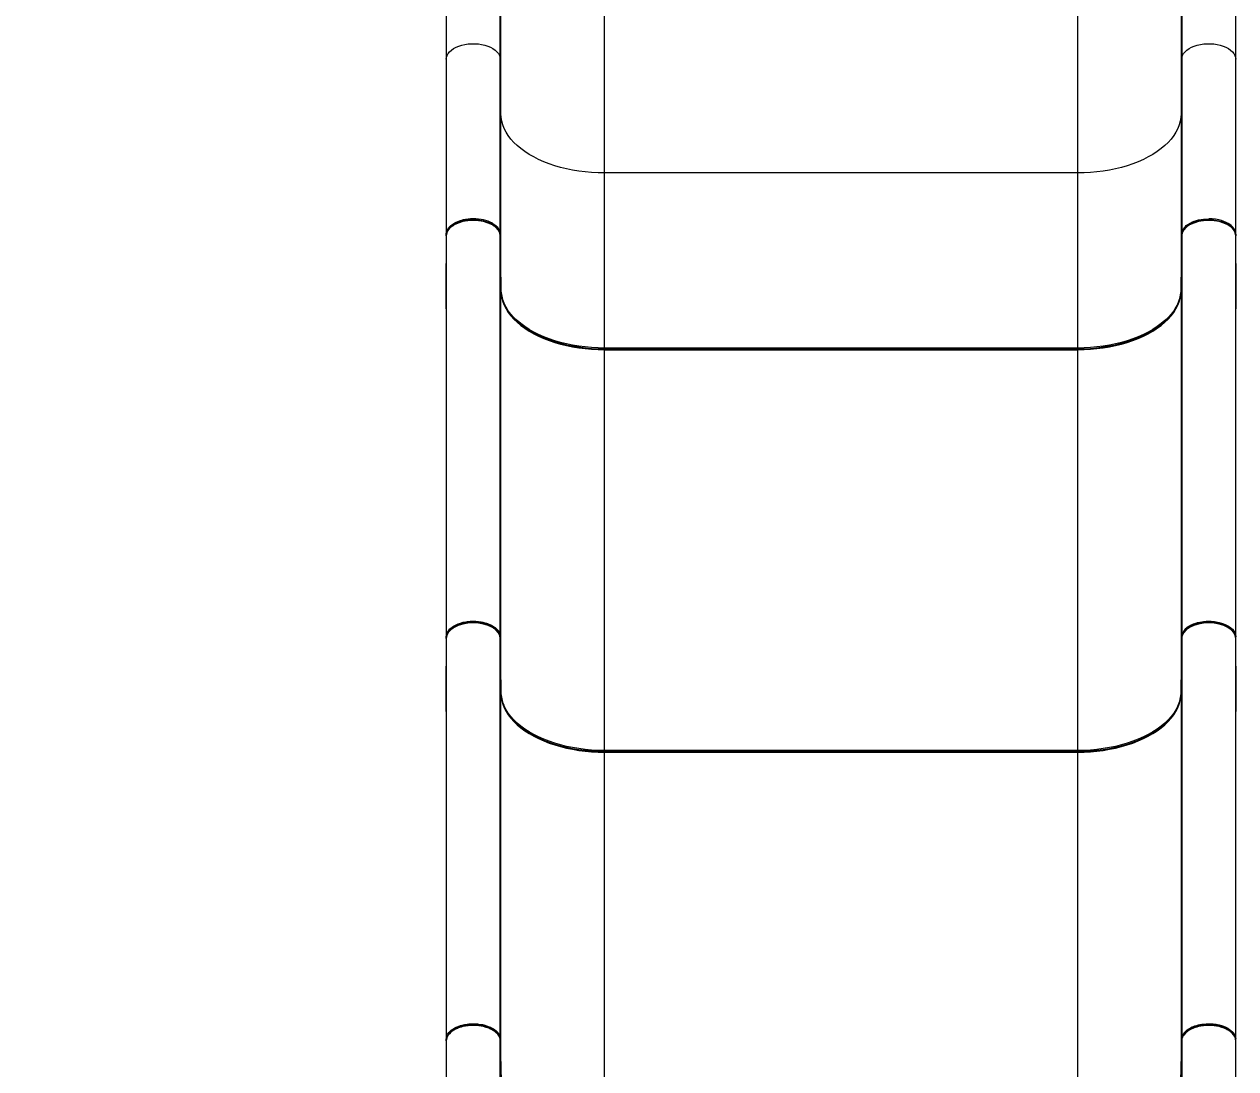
# Model space of a CAD drawing. Header units: millimetres. Extents: x -4225 to 3386, y -4404 to 4471.
# Drawn here: x 712 to 1788, y 1013 to 1940 of the extents above; entities that cross this region are included whole.
import ezdxf

# ---------------------------------------------------------------- set-up
doc = ezdxf.new("R2010")
doc.units = ezdxf.units.MM
for name, color, linetype in [('DIKOM_ОБЪЕКТ', 7, 'Continuous'), ('DIKOM_РАЗМЕР_ЗОНА', 7, 'Continuous'), ('DIKOM_РАЗМЕР_ОБЪЕКТА', 7, 'Continuous')]:
    doc.layers.add(name, color=color, linetype=linetype)
doc.styles.add('style1', font='arial.ttf', dxfattribs={"width": 0.8})
doc.dimstyles.new('1-50', dxfattribs={"dimtxt": 300, "dimasz": 200, "dimexe": 100, "dimexo": 0, "dimgap": 100, "dimtad": 1, "dimtxsty": 'style1', "dimcen": 200, "dimclrd": 7, "dimclre": 7, "dimclrt": 7, "dimadec": 1, "dimazin": 2, "dimtfac": 1, "dimtmove": 0, "dimatfit": 2, "dimfxl": 0, "dimlwd": 25, "dimlwe": 18, "dimarcsym": 0})

# ---------------------------------------------------------------- blocks, each defined once
blk = doc.blocks.new('*D2')
at = {"layer": 'Defpoints', "color": 0, "transparency": 16777216}
for p in [(-3774.9, 4471), (1696.9, 4471), (-963.8, -3629)]:
    blk.add_point(p, dxfattribs=at)
at = {"layer": 'DIKOM_РАЗМЕР_ЗОНА', "color": 7, "lineweight": 18, "transparency": 16777216}
for p, q in [((1696.9, 4471), (-3874.9, 4471)), ((-963.8, -3629), (-3874.9, -3629))]:
    blk.add_line(p, q, dxfattribs=at)
at = {"layer": 'DIKOM_РАЗМЕР_ЗОНА', "color": 7, "lineweight": 25, "transparency": 16777216}
blk.add_line((-3774.9, -3429), (-3774.9, 4271), dxfattribs=at)
at = {"layer": 'DIKOM_РАЗМЕР_ЗОНА', "color": 7, "transparency": 16777216}
for points in [[(-3808.2, 4271), (-3741.5, 4271), (-3774.9, 4471)], [(-3808.2, -3429), (-3741.5, -3429), (-3774.9, -3629)]]:
    blk.add_solid(points, dxfattribs=at)
at = {"layer": 'DIKOM_РАЗМЕР_ЗОНА', "color": 7, "transparency": 16777216, "insert": (-4028, 317.4), "char_height": 300, "attachment_point": 5, "rotation": 90, "style": 'style1'}
blk.add_mtext('8100', dxfattribs=at)
blk = doc.blocks.new('*D0')
at = {"layer": 'Defpoints', "color": 0, "transparency": 16777216}
for p in [(1412.8, 2471), (-2600.7, -1629), (-568.6, -1629)]:
    blk.add_point(p, dxfattribs=at)
at = {"layer": 'DIKOM_РАЗМЕР_ОБЪЕКТА', "color": 7, "lineweight": 18, "transparency": 16777216}
for p, q in [((1412.8, 2471), (-2700.7, 2471)), ((-568.6, -1629), (-2700.7, -1629))]:
    blk.add_line(p, q, dxfattribs=at)
at = {"layer": 'DIKOM_РАЗМЕР_ОБЪЕКТА', "color": 7, "lineweight": 25, "transparency": 16777216}
blk.add_line((-2600.7, 2271), (-2600.7, -1429), dxfattribs=at)
at = {"layer": 'DIKOM_РАЗМЕР_ОБЪЕКТА', "color": 7, "transparency": 16777216}
for points in [[(-2634, 2271), (-2567.4, 2271), (-2600.7, 2471)], [(-2634, -1429), (-2567.4, -1429), (-2600.7, -1629)]]:
    blk.add_solid(points, dxfattribs=at)
at = {"layer": 'DIKOM_РАЗМЕР_ОБЪЕКТА', "color": 7, "transparency": 16777216, "insert": (-2853.9, 421), "char_height": 300, "attachment_point": 5, "rotation": 90, "style": 'style1'}
blk.add_mtext('4100', dxfattribs=at)

msp = doc.modelspace()

# ---------------------------------------------------------------- linework, layer by layer
at = {"layer": 'DIKOM_ОБЪЕКТ', "color": 7, "linetype": 'Continuous', "lineweight": 15}
for p, q in [((1086.675, 2081.112), (1086.675, 1909.039)), ((1134.675, 1909.039), (1134.675, 2081.112)), ((1135.178, 1860.544), (1135.178, 2081.112)), ((1227.176, 1808.089), (1227.176, 2081.112)), ((1647.173, 2081.112), (1647.173, 1808.089)), ((1739.171, 2081.112), (1739.171, 1860.544)), ((1739.675, 2081.112), (1739.675, 1909.039)), ((1787.675, 1909.039), (1787.675, 2081.112)), ((1086.675, 1909.039), (1086.675, 1753.739)), ((1134.675, 1753.739), (1134.675, 1909.039)), ((1135.178, 1860.544), (1134.675, 1909.039)), ((1739.675, 1909.039), (1739.171, 1860.544)), ((1739.675, 1909.039), (1739.675, 1753.739)), ((1787.675, 1753.739), (1787.675, 1909.039)), ((1135.178, 1705.245), (1135.178, 1860.544)), ((1739.171, 1860.544), (1739.171, 1705.245)), ((1227.176, 1652.79), (1227.176, 1808.089)), ((1647.173, 1808.089), (1227.176, 1808.089)), ((1647.173, 1808.089), (1647.173, 1652.79)), ((1110.675, 1766.758), (1110.675, 1767.505)), ((1086.675, 1752.233), (1086.675, 1753.739)), ((1135.178, 1705.245), (1134.675, 1753.739)), ((1739.675, 1753.739), (1739.171, 1705.245)), ((1787.675, 1753.739), (1787.558, 1754.758)), ((1787.675, 1753.739), (1787.675, 1753.205)), ((1086.675, 1752.232), (1086.675, 1744.389)), ((1086.675, 1744.389), (1086.675, 1396.589)), ((1134.675, 1752.232), (1134.675, 1752.258)), ((1134.675, 1396.589), (1134.675, 1752.232)), ((1134.675, 1752.232), (1135.178, 1703.738)), ((1739.171, 1703.738), (1739.675, 1752.232)), ((1739.812, 1753.04), (1739.675, 1752.247)), ((1739.675, 1752.247), (1739.675, 1752.232)), ((1739.675, 1752.232), (1739.675, 1396.589)), ((1787.675, 1753.046), (1787.675, 1752.233)), ((1787.675, 1744.389), (1787.675, 1752.232)), ((1787.675, 1396.589), (1787.675, 1744.389)), ((1086.675, 1687.526), (1086.675, 1727.676)), ((1787.675, 1727.676), (1787.675, 1687.526)), ((1135.178, 1348.094), (1135.178, 1703.738)), ((1739.171, 1703.738), (1739.171, 1348.094)), ((1227.176, 1652.79), (1227.176, 1652.042)), ((1647.173, 1652.79), (1227.176, 1652.79)), ((1227.176, 1652.042), (1647.173, 1652.042)), ((1227.176, 1652.042), (1227.176, 1651.496)), ((1647.173, 1651.496), (1227.176, 1651.496)), ((1227.176, 1651.496), (1227.176, 1651.283)), ((1227.176, 1295.639), (1227.176, 1651.283)), ((1227.176, 1651.283), (1647.173, 1651.283)), ((1647.173, 1652.042), (1647.173, 1652.79)), ((1647.173, 1651.496), (1647.173, 1652.042)), ((1647.173, 1651.283), (1647.173, 1651.496)), ((1647.173, 1651.283), (1647.173, 1295.639)), ((1086.675, 1395.082), (1086.675, 1396.589)), ((1086.675, 1395.082), (1086.675, 1387.239)), ((1135.178, 1348.094), (1134.675, 1396.589)), ((1134.675, 1395.082), (1134.675, 1395.108)), ((1134.675, 1039.439), (1134.675, 1395.082)), ((1134.675, 1395.082), (1135.178, 1346.587)), ((1739.668, 1395.914), (1739.171, 1348.094)), ((1739.171, 1346.587), (1739.675, 1395.082)), ((1739.675, 1396.589), (1739.67, 1396.106)), ((1739.812, 1395.89), (1739.675, 1395.097)), ((1739.675, 1395.097), (1739.675, 1395.082)), ((1739.675, 1395.082), (1739.675, 1039.439)), ((1787.675, 1396.201), (1787.675, 1396.589)), ((1787.675, 1395.083), (1787.675, 1395.907)), ((1787.675, 1387.239), (1787.675, 1395.082)), ((1086.675, 1387.239), (1086.675, 1039.439)), ((1787.675, 1039.439), (1787.675, 1387.239)), ((1086.675, 1330.375), (1086.675, 1370.526)), ((1787.675, 1370.526), (1787.675, 1330.375)), ((1135.178, 1013.717), (1135.178, 1346.587)), ((1739.171, 1346.587), (1739.171, 1013.717)), ((1227.176, 1295.639), (1227.176, 1294.892)), ((1647.173, 1295.639), (1227.176, 1295.639)), ((1227.176, 1294.892), (1647.173, 1294.892)), ((1227.176, 1294.346), (1227.176, 1294.892)), ((1647.173, 1294.346), (1227.176, 1294.346)), ((1227.176, 1294.346), (1227.176, 1294.132)), ((1227.176, 938.489), (1227.176, 1294.132)), ((1227.176, 1294.132), (1647.173, 1294.132)), ((1647.173, 1295.639), (1647.173, 1294.892)), ((1647.173, 1294.892), (1647.173, 1294.346)), ((1647.173, 1294.132), (1647.173, 1294.346)), ((1647.173, 1294.132), (1647.173, 938.489)), ((1086.675, 1037.932), (1086.675, 1039.439)), ((1086.675, 1037.932), (1086.675, 1030.089)), ((1134.706, 1036.429), (1134.675, 1039.439)), ((1134.675, 935.886), (1134.675, 1037.932)), ((1134.675, 1037.932), (1135.676, 989.751)), ((1738.673, 989.751), (1739.675, 1037.932)), ((1739.665, 1038.531), (1739.643, 1036.429)), ((1739.675, 1039.439), (1739.673, 1039.227)), ((1739.824, 1039.128), (1739.675, 1037.932)), ((1739.675, 1037.932), (1739.675, 935.886)), ((1787.675, 1030.089), (1787.675, 1037.932)), ((1086.675, 1030.089), (1086.675, 935.886)), ((1787.675, 935.886), (1787.675, 1030.089))]:
    msp.add_line(p, q, dxfattribs=at)
at = {"layer": 'DIKOM_ОБЪЕКТ', "color": 7, "linetype": 'Continuous', "lineweight": 15, "flags": 128}
for points in [[(1086.675, 1909.039), (1086.864, 1910.764), (1087.429, 1912.462), (1088.36, 1914.106), (1089.643, 1915.67), (1091.258, 1917.13), (1093.179, 1918.462), (1095.377, 1919.645), (1097.815, 1920.662), (1100.456, 1921.494), (1103.258, 1922.131), (1106.178, 1922.561), (1109.168, 1922.777), (1112.182, 1922.777), (1115.172, 1922.561), (1118.091, 1922.131), (1120.893, 1921.494), (1123.535, 1920.662), (1125.973, 1919.645), (1128.17, 1918.462), (1130.091, 1917.13), (1131.706, 1915.67), (1132.989, 1914.106), (1133.921, 1912.462), (1134.485, 1910.764), (1134.675, 1909.039)], [(1739.675, 1909.039), (1739.864, 1910.764), (1740.429, 1912.462), (1741.36, 1914.106), (1742.643, 1915.67), (1744.258, 1917.13), (1746.179, 1918.462), (1748.377, 1919.645), (1750.815, 1920.662), (1753.456, 1921.494), (1756.258, 1922.131), (1759.178, 1922.561), (1762.168, 1922.777), (1765.182, 1922.777), (1768.172, 1922.561), (1771.091, 1922.131), (1773.893, 1921.494), (1776.535, 1920.662), (1778.973, 1919.645), (1781.17, 1918.462), (1783.091, 1917.13), (1784.706, 1915.67), (1785.989, 1914.106), (1786.921, 1912.462), (1787.485, 1910.764), (1787.675, 1909.039)], [(1227.176, 1808.089), (1221.421, 1808.193), (1215.689, 1808.502), (1210.002, 1809.017), (1204.382, 1809.735), (1198.851, 1810.653), (1193.431, 1811.767), (1188.143, 1813.074), (1183.009, 1814.568), (1178.047, 1816.243), (1173.277, 1818.094), (1168.719, 1820.111), (1164.39, 1822.288), (1160.306, 1824.617), (1156.485, 1827.087), (1152.94, 1829.689), (1149.687, 1832.414), (1146.736, 1835.25), (1144.101, 1838.186), (1141.791, 1841.211), (1139.816, 1844.313), (1138.182, 1847.48), (1136.897, 1850.699), (1135.966, 1853.958), (1135.392, 1857.244), (1135.178, 1860.544)], [(1739.171, 1860.544), (1738.957, 1857.244), (1738.383, 1853.958), (1737.452, 1850.699), (1736.167, 1847.48), (1734.534, 1844.313), (1732.558, 1841.211), (1730.249, 1838.186), (1727.613, 1835.25), (1724.663, 1832.414), (1721.409, 1829.689), (1717.864, 1827.087), (1714.043, 1824.617), (1709.96, 1822.288), (1705.63, 1820.111), (1701.072, 1818.094), (1696.303, 1816.243), (1691.341, 1814.568), (1686.206, 1813.074), (1680.918, 1811.767), (1675.498, 1810.653), (1669.968, 1809.735), (1664.348, 1809.017), (1658.66, 1808.502), (1652.928, 1808.193), (1647.173, 1808.089)], [(1086.675, 1753.739), (1086.717, 1754.553), (1086.842, 1755.364), (1087.008, 1756.026), (1087.254, 1756.747), (1087.706, 1757.731), (1088.979, 1759.625), (1089.795, 1760.527), (1090.246, 1760.965), (1090.482, 1761.18), (1090.602, 1761.286), (1090.663, 1761.339), (1090.694, 1761.366), (1090.709, 1761.379), (1090.717, 1761.386), (1090.72, 1761.389), (1090.722, 1761.391), (1090.723, 1761.392), (1090.724, 1761.392), (1090.724, 1761.392), (1090.724, 1761.392), (1090.724, 1761.392), (1090.724, 1761.392), (1090.724, 1761.392), (1090.724, 1761.392), (1090.724, 1761.392), (1090.784, 1761.443), (1091.297, 1761.862), (1092.382, 1762.651), (1093.368, 1763.277), (1094.275, 1763.79), (1095.44, 1764.377), (1098.331, 1765.546), (1101.49, 1766.457)], [(1101.602, 1765.723), (1098.501, 1764.829), (1095.643, 1763.676), (1093.122, 1762.3), (1090.975, 1760.726), (1089.245, 1758.976), (1087.987, 1757.105), (1087.226, 1755.163), (1086.968, 1753.16)], [(1128.549, 1761.334), (1127.622, 1761.98), (1123.983, 1763.688), (1119.833, 1764.956), (1115.332, 1765.736), (1110.652, 1765.998), (1105.973, 1765.731), (1101.475, 1764.947), (1097.329, 1763.674), (1093.696, 1761.962), (1092.809, 1761.341)], [(1110.675, 1766.758), (1106.04, 1766.497), (1101.602, 1765.723)], [(1110.675, 1766.758), (1115.29, 1766.499), (1119.747, 1765.723)], [(1119.747, 1765.723), (1123.838, 1764.47), (1127.438, 1762.775)], [(1739.675, 1753.739), (1739.807, 1755.184), (1740.119, 1756.375), (1740.497, 1757.311), (1740.854, 1758.001), (1741.125, 1758.451), (1741.508, 1759.016), (1742.156, 1759.835), (1742.896, 1760.628), (1743.724, 1761.392), (1744.638, 1762.123), (1745.633, 1762.818), (1746.449, 1763.324), (1747.076, 1763.682), (1749.128, 1764.689), (1750.815, 1765.363), (1752.753, 1765.997), (1754.714, 1766.51), (1758.982, 1767.24), (1763.675, 1767.505)], [(1787.593, 1753.184), (1787.303, 1754.682), (1786.748, 1756.06), (1786.195, 1757.045), (1784.398, 1759.292), (1782.044, 1761.243), (1779.143, 1762.934), (1775.8, 1764.305), (1772.087, 1765.328), (1768.145, 1765.967), (1764.052, 1766.208), (1759.971, 1766.043), (1755.974, 1765.475), (1752.226, 1764.526), (1748.792, 1763.211), (1745.814, 1761.584), (1743.354, 1759.681), (1742.685, 1759.018), (1742.093, 1758.348), (1741.472, 1757.538), (1740.739, 1756.352), (1740.067, 1754.76), (1739.748, 1753.062)], [(1787.675, 1752.232), (1787.214, 1754.917), (1785.849, 1757.498), (1783.633, 1759.878), (1780.65, 1761.964), (1777.015, 1763.676), (1772.868, 1764.948), (1768.368, 1765.732), (1763.688, 1765.998), (1759.007, 1765.735), (1754.505, 1764.954), (1750.356, 1763.684), (1746.718, 1761.974), (1743.731, 1759.89), (1741.51, 1757.512), (1740.141, 1754.932), (1739.812, 1753.04)], [(1740.36, 1755.454), (1740.419, 1755.801), (1741.768, 1758.357), (1743.949, 1760.703), (1746.893, 1762.765), (1750.483, 1764.46), (1754.566, 1765.714), (1759.022, 1766.495), (1763.653, 1766.758), (1768.307, 1766.497), (1772.737, 1765.725), (1776.844, 1764.468), (1780.426, 1762.782), (1783.378, 1760.723), (1785.571, 1758.372), (1786.923, 1755.823), (1786.983, 1755.477)], [(1787.558, 1754.758), (1787.469, 1755.541), (1786.853, 1757.31), (1785.964, 1758.844), (1784.882, 1760.185), (1783.623, 1761.394), (1782.29, 1762.429), (1781, 1763.266), (1779.175, 1764.249), (1777.1, 1765.151), (1774.975, 1765.884), (1772.66, 1766.504), (1769.813, 1767.048), (1766.825, 1767.386), (1763.675, 1767.505)], [(1092.809, 1761.341), (1090.715, 1759.876), (1088.499, 1757.497), (1087.135, 1754.916), (1086.675, 1752.232)], [(1127.438, 1762.775), (1130.391, 1760.712), (1132.579, 1758.361), (1133.926, 1755.815), (1134.382, 1753.159)], [(1127.645, 1763.473), (1129.229, 1762.471), (1130.634, 1761.384), (1131.842, 1760.228), (1132.627, 1759.304), (1133.23, 1758.443), (1133.868, 1757.278), (1134.272, 1756.25), (1134.502, 1755.389), (1134.637, 1754.383)], [(1134.675, 1752.258), (1134.205, 1754.941), (1132.833, 1757.521), (1130.61, 1759.898), (1128.549, 1761.334)], [(1739.766, 1754.94), (1739.694, 1754.127), (1739.698, 1753.598)], [(1135.178, 1705.245), (1135.173, 1705.164), (1135.164, 1705.107)], [(1135.178, 1703.738), (1135.392, 1700.438), (1135.966, 1697.152), (1136.897, 1693.893), (1138.182, 1690.673), (1139.816, 1687.506), (1141.791, 1684.404), (1144.101, 1681.379), (1146.736, 1678.443), (1149.687, 1675.607), (1152.934, 1672.888)], [(1717.113, 1669.769), (1717.864, 1670.28), (1721.409, 1672.883), (1724.663, 1675.607), (1727.613, 1678.443), (1730.249, 1681.379), (1732.558, 1684.404), (1734.534, 1687.506), (1736.167, 1690.673), (1737.452, 1693.893), (1738.383, 1697.152), (1738.957, 1700.438), (1739.171, 1703.738)], [(1739.186, 1705.107), (1739.176, 1705.164), (1739.171, 1705.245)], [(1136.557, 1694.944), (1136.61, 1694.788), (1137.899, 1691.558), (1139.537, 1688.382), (1141.519, 1685.27), (1143.836, 1682.235), (1146.48, 1679.289), (1149.44, 1676.444), (1152.704, 1673.711), (1156.26, 1671.1), (1160.094, 1668.622), (1164.19, 1666.287), (1168.533, 1664.103), (1173.106, 1662.079), (1177.89, 1660.223), (1182.868, 1658.542), (1188.019, 1657.043), (1193.324, 1655.732), (1198.761, 1654.614), (1204.309, 1653.693), (1209.947, 1652.973), (1215.653, 1652.457), (1221.403, 1652.146), (1227.176, 1652.042)], [(1227.176, 1652.79), (1221.421, 1652.893), (1215.689, 1653.203), (1210.002, 1653.717), (1204.382, 1654.435), (1198.851, 1655.353), (1193.431, 1656.468), (1188.143, 1657.775), (1183.009, 1659.269), (1178.047, 1660.944), (1173.277, 1662.794), (1168.719, 1664.812), (1164.39, 1666.989), (1160.306, 1669.317), (1156.485, 1671.787), (1152.94, 1674.39), (1149.687, 1677.114), (1146.736, 1679.95), (1144.101, 1682.886), (1141.791, 1685.911), (1139.816, 1689.013), (1138.182, 1692.18), (1137.824, 1692.991)], [(1647.173, 1652.042), (1652.946, 1652.146), (1658.697, 1652.457), (1664.402, 1652.973), (1670.04, 1653.693), (1675.589, 1654.614), (1681.026, 1655.732), (1686.33, 1657.043), (1691.481, 1658.542), (1696.459, 1660.223), (1701.244, 1662.079), (1705.816, 1664.103), (1710.159, 1666.287), (1714.256, 1668.622), (1718.089, 1671.1), (1721.645, 1673.711), (1724.91, 1676.444), (1727.869, 1679.289), (1730.513, 1682.235), (1732.83, 1685.27), (1734.812, 1688.382), (1736.451, 1691.558), (1737.739, 1694.788), (1737.792, 1694.944)], [(1736.115, 1692.065), (1734.534, 1689.013), (1732.558, 1685.911), (1730.249, 1682.886), (1727.613, 1679.95), (1724.663, 1677.114), (1721.409, 1674.39), (1717.864, 1671.787), (1714.043, 1669.317), (1709.96, 1666.989), (1705.63, 1664.812), (1701.072, 1662.794), (1696.303, 1660.944), (1691.341, 1659.269), (1686.206, 1657.775), (1680.918, 1656.468), (1675.498, 1655.353), (1669.968, 1654.435), (1664.348, 1653.717), (1658.66, 1653.203), (1652.928, 1652.893), (1647.173, 1652.79)], [(1227.176, 1651.496), (1221.794, 1651.586), (1219.57, 1651.676), (1215.897, 1651.893), (1212.099, 1652.208), (1208.056, 1652.646), (1203.88, 1653.212), (1199.628, 1653.912), (1195.345, 1654.747), (1191.069, 1655.72), (1186.829, 1656.828), (1182.653, 1658.071), (1178.562, 1659.445), (1174.577, 1660.947), (1170.716, 1662.573), (1166.994, 1664.318), (1163.426, 1666.179), (1160.026, 1668.148), (1156.804, 1670.222), (1153.772, 1672.393), (1152.865, 1673.119)], [(1152.934, 1672.888), (1152.94, 1672.883), (1156.485, 1670.28), (1160.306, 1667.81), (1164.39, 1665.482), (1168.719, 1663.305), (1173.277, 1661.287), (1178.047, 1659.437), (1183.009, 1657.762), (1188.143, 1656.268), (1193.431, 1654.961), (1198.851, 1653.846), (1204.382, 1652.928), (1210.002, 1652.21), (1215.689, 1651.696), (1221.421, 1651.386), (1227.176, 1651.283)], [(1716.964, 1669.861), (1715.252, 1668.723), (1711.756, 1666.642), (1708.067, 1664.674), (1704.198, 1662.826), (1700.159, 1661.102), (1695.966, 1659.509), (1691.633, 1658.051), (1687.176, 1656.733), (1682.613, 1655.559), (1677.966, 1654.532), (1673.264, 1653.657), (1668.549, 1652.937), (1663.899, 1652.373), (1659.524, 1651.973), (1655.93, 1651.735), (1652.839, 1651.596), (1647.173, 1651.496)], [(1647.173, 1651.283), (1652.928, 1651.386), (1658.66, 1651.696), (1664.348, 1652.21), (1669.968, 1652.928), (1675.498, 1653.846), (1680.918, 1654.961), (1686.206, 1656.268), (1691.341, 1657.762), (1696.303, 1659.437), (1701.072, 1661.287), (1705.63, 1663.305), (1709.96, 1665.482), (1714.043, 1667.81), (1717.113, 1669.769)], [(1086.793, 1397.951), (1087.103, 1399.18), (1087.805, 1400.765), (1088.423, 1401.746), (1089.058, 1402.57), (1089.934, 1403.516), (1090.772, 1404.283), (1091.813, 1405.102), (1093.121, 1405.977), (1094.274, 1406.639), (1095.585, 1407.294), (1097.364, 1408.045), (1099.468, 1408.763), (1101.793, 1409.378), (1102.761, 1409.585), (1104.042, 1409.819), (1105.344, 1410.012), (1106.663, 1410.162), (1107.994, 1410.269), (1109.334, 1410.334), (1110.678, 1410.355), (1111.461, 1410.347), (1113.021, 1410.289), (1114.382, 1410.191), (1115.352, 1410.092), (1117.639, 1409.763), (1118.758, 1409.551), (1119.311, 1409.433), (1119.585, 1409.371), (1119.722, 1409.339), (1119.79, 1409.323), (1119.824, 1409.315), (1119.841, 1409.311), (1119.85, 1409.309), (1119.854, 1409.308), (1119.856, 1409.308), (1119.857, 1409.307), (1119.858, 1409.307), (1119.858, 1409.307), (1119.858, 1409.307), (1119.858, 1409.307), (1119.858, 1409.307), (1119.858, 1409.307), (1119.858, 1409.307), (1120.083, 1409.253), (1120.974, 1409.023), (1122.281, 1408.639), (1123.224, 1408.324), (1124.013, 1408.034), (1125.9, 1407.231), (1126.79, 1406.79), (1127.221, 1406.561), (1127.432, 1406.444), (1127.537, 1406.385), (1127.589, 1406.355), (1127.615, 1406.34), (1127.628, 1406.333), (1127.635, 1406.329), (1127.638, 1406.327), (1127.64, 1406.326), (1127.64, 1406.326), (1127.641, 1406.325), (1127.641, 1406.325), (1127.641, 1406.325), (1127.641, 1406.325), (1127.641, 1406.325), (1127.641, 1406.325), (1127.641, 1406.325), (1127.813, 1406.225), (1128.486, 1405.815), (1129.44, 1405.172), (1130.099, 1404.675), (1130.634, 1404.234), (1131.841, 1403.079), (1132.369, 1402.476), (1132.614, 1402.17), (1132.731, 1402.015), (1132.789, 1401.938), (1132.817, 1401.899), (1132.831, 1401.879), (1132.838, 1401.87), (1132.842, 1401.865), (1132.844, 1401.862), (1132.845, 1401.861), (1132.845, 1401.861), (1132.845, 1401.86), (1132.845, 1401.86), (1132.845, 1401.86), (1132.845, 1401.86), (1132.845, 1401.86), (1132.845, 1401.86), (1132.845, 1401.86), (1132.845, 1401.86), (1132.845, 1401.86), (1132.846, 1401.86), (1132.846, 1401.86), (1132.846, 1401.859), (1132.847, 1401.858), (1132.853, 1401.85), (1132.874, 1401.821), (1132.957, 1401.703), (1133.271, 1401.228), (1133.725, 1400.423), (1134.214, 1399.272), (1134.526, 1398.117), (1134.574, 1397.777)], [(1086.968, 1396.01), (1087.426, 1398.672), (1088.776, 1401.218), (1090.969, 1403.57), (1093.924, 1405.632), (1097.509, 1407.319), (1101.619, 1408.576), (1106.039, 1409.346), (1110.676, 1409.607), (1115.293, 1409.348), (1119.744, 1408.573), (1123.849, 1407.316), (1127.433, 1405.628), (1130.39, 1403.562), (1132.575, 1401.217), (1133.927, 1398.661), (1134.382, 1396.009)], [(1739.675, 1396.589), (1739.815, 1398.073), (1740.14, 1399.286), (1740.528, 1400.227), (1740.884, 1400.904), (1741.141, 1401.326), (1741.513, 1401.872), (1742.303, 1402.852), (1743.224, 1403.794), (1744.271, 1404.691), (1745.444, 1405.543), (1746.484, 1406.195), (1747.45, 1406.733), (1748.998, 1407.481), (1750.086, 1407.937), (1751.426, 1408.428), (1753.037, 1408.929), (1753.664, 1409.1), (1754.46, 1409.3), (1755.715, 1409.576), (1757.452, 1409.885), (1759.01, 1410.093), (1761.346, 1410.291), (1762.524, 1410.339), (1763.114, 1410.351), (1763.409, 1410.354), (1763.557, 1410.355), (1763.63, 1410.355), (1763.667, 1410.355), (1763.686, 1410.355), (1763.695, 1410.355), (1763.7, 1410.355), (1763.702, 1410.355), (1763.703, 1410.355), (1763.704, 1410.355), (1763.704, 1410.355), (1763.704, 1410.355), (1763.704, 1410.355), (1763.704, 1410.355), (1763.704, 1410.355), (1763.704, 1410.355), (1763.924, 1410.354), (1764.637, 1410.344), (1765.809, 1410.301), (1767.543, 1410.176), (1768.864, 1410.03), (1770.205, 1409.836), (1771.551, 1409.593), (1772.869, 1409.305), (1774.998, 1408.727), (1776.754, 1408.132), (1778.895, 1407.233), (1780.585, 1406.358), (1782.22, 1405.328), (1783.368, 1404.458), (1784.696, 1403.232), (1785.849, 1401.855), (1786.33, 1401.132), (1786.739, 1400.396), (1787.075, 1399.648), (1787.268, 1399.114), (1787.523, 1398.133), (1787.549, 1397.945)], [(1740.365, 1398.316), (1740.426, 1398.671), (1741.782, 1401.227), (1743.971, 1403.572), (1746.929, 1405.635), (1750.512, 1407.32), (1754.62, 1408.577), (1759.061, 1409.349), (1763.697, 1409.607), (1768.306, 1409.347), (1772.754, 1408.571), (1776.856, 1407.313), (1780.437, 1405.625), (1783.392, 1403.561), (1785.575, 1401.216), (1786.927, 1398.662), (1786.986, 1398.319)], [(1092.809, 1404.19), (1090.715, 1402.726), (1088.499, 1400.347), (1087.135, 1397.766), (1086.675, 1395.082)], [(1128.549, 1404.184), (1127.622, 1404.83), (1123.983, 1406.538), (1119.833, 1407.806), (1115.332, 1408.586), (1110.652, 1408.848), (1105.973, 1408.581), (1101.475, 1407.796), (1097.329, 1406.523), (1093.696, 1404.811), (1092.809, 1404.19)], [(1134.675, 1395.108), (1134.205, 1397.791), (1132.833, 1400.371), (1130.61, 1402.747), (1128.549, 1404.184)], [(1787.593, 1396.034), (1787.303, 1397.531), (1786.748, 1398.91), (1786.195, 1399.895), (1784.398, 1402.141), (1782.044, 1404.093), (1779.143, 1405.783), (1775.8, 1407.154), (1772.087, 1408.178), (1768.145, 1408.816), (1764.052, 1409.058), (1759.971, 1408.893), (1755.974, 1408.325), (1752.226, 1407.376), (1748.792, 1406.061), (1745.814, 1404.434), (1743.354, 1402.531), (1742.685, 1401.868), (1742.093, 1401.198), (1741.472, 1400.388), (1740.739, 1399.202), (1740.067, 1397.61), (1739.748, 1395.911)], [(1787.675, 1395.082), (1787.214, 1397.767), (1785.849, 1400.348), (1783.633, 1402.728), (1780.65, 1404.813), (1777.015, 1406.525), (1772.868, 1407.798), (1768.368, 1408.582), (1763.688, 1408.848), (1759.007, 1408.585), (1754.505, 1407.803), (1750.356, 1406.534), (1746.718, 1404.824), (1743.731, 1402.74), (1741.51, 1400.362), (1740.141, 1397.781), (1739.812, 1395.89)], [(1086.675, 1396.589), (1086.791, 1397.945), (1086.793, 1397.951)], [(1086.793, 1397.956), (1086.709, 1397.193), (1086.694, 1396.431)], [(1134.651, 1396.448), (1134.655, 1396.981), (1134.582, 1397.798)], [(1739.767, 1397.798), (1739.694, 1396.978), (1739.698, 1396.448)], [(1787.549, 1397.945), (1787.652, 1397.194), (1787.675, 1396.589)], [(1787.656, 1396.431), (1787.641, 1397.194), (1787.557, 1397.951)], [(1135.178, 1348.094), (1135.173, 1348.014), (1135.164, 1347.957)], [(1135.178, 1346.587), (1135.392, 1343.287), (1135.966, 1340.001), (1136.897, 1336.742), (1138.182, 1333.523), (1139.816, 1330.356), (1141.791, 1327.254), (1144.101, 1324.229), (1146.736, 1321.293), (1149.687, 1318.457), (1152.934, 1315.738)], [(1717.113, 1312.619), (1717.864, 1313.13), (1721.409, 1315.732), (1724.663, 1318.457), (1727.613, 1321.293), (1730.249, 1324.229), (1732.558, 1327.254), (1734.534, 1330.356), (1736.167, 1333.523), (1737.452, 1336.742), (1738.383, 1340.001), (1738.957, 1343.287), (1739.171, 1346.587)], [(1739.171, 1348.094), (1739.176, 1348.014), (1739.186, 1347.957)], [(1136.557, 1337.794), (1136.61, 1337.638), (1137.899, 1334.408), (1139.537, 1331.231), (1141.519, 1328.119), (1143.836, 1325.085), (1146.48, 1322.139), (1149.44, 1319.294), (1152.704, 1316.561), (1156.26, 1313.95), (1160.094, 1311.472), (1164.19, 1309.136), (1168.533, 1306.952), (1173.106, 1304.928), (1177.89, 1303.072), (1182.868, 1301.392), (1188.019, 1299.893), (1193.324, 1298.582), (1198.761, 1297.464), (1204.309, 1296.543), (1209.947, 1295.823), (1215.653, 1295.306), (1221.403, 1294.996), (1227.176, 1294.892)], [(1227.176, 1295.639), (1221.421, 1295.743), (1215.689, 1296.052), (1210.002, 1296.567), (1204.382, 1297.285), (1198.851, 1298.203), (1193.431, 1299.317), (1188.143, 1300.624), (1183.009, 1302.118), (1178.047, 1303.794), (1173.277, 1305.644), (1168.719, 1307.661), (1164.39, 1309.838), (1160.306, 1312.167), (1156.485, 1314.637), (1152.94, 1317.239), (1149.687, 1319.964), (1146.736, 1322.8), (1144.101, 1325.736), (1141.791, 1328.761), (1139.816, 1331.863), (1138.182, 1335.03), (1137.824, 1335.841)], [(1647.173, 1294.892), (1652.946, 1294.996), (1658.697, 1295.306), (1664.402, 1295.823), (1670.04, 1296.543), (1675.589, 1297.464), (1681.026, 1298.582), (1686.33, 1299.893), (1691.481, 1301.392), (1696.459, 1303.072), (1701.244, 1304.928), (1705.816, 1306.952), (1710.159, 1309.136), (1714.256, 1311.472), (1718.089, 1313.95), (1721.645, 1316.561), (1724.91, 1319.294), (1727.869, 1322.139), (1730.513, 1325.085), (1732.83, 1328.119), (1734.812, 1331.231), (1736.451, 1334.408), (1737.739, 1337.638), (1737.793, 1337.794)], [(1736.115, 1334.915), (1734.534, 1331.863), (1732.558, 1328.761), (1730.249, 1325.736), (1727.613, 1322.8), (1724.663, 1319.964), (1721.409, 1317.239), (1717.864, 1314.637), (1714.043, 1312.167), (1709.96, 1309.838), (1705.63, 1307.661), (1701.072, 1305.644), (1696.303, 1303.794), (1691.341, 1302.118), (1686.206, 1300.624), (1680.918, 1299.317), (1675.498, 1298.203), (1669.968, 1297.285), (1664.348, 1296.567), (1658.66, 1296.052), (1652.928, 1295.743), (1647.173, 1295.639)], [(1227.176, 1294.346), (1221.794, 1294.436), (1219.57, 1294.526), (1215.897, 1294.743), (1212.099, 1295.057), (1208.056, 1295.495), (1203.88, 1296.061), (1199.628, 1296.761), (1195.345, 1297.597), (1191.069, 1298.569), (1186.829, 1299.678), (1182.653, 1300.92), (1178.562, 1302.295), (1174.577, 1303.797), (1170.716, 1305.423), (1166.994, 1307.168), (1163.426, 1309.028), (1160.026, 1310.998), (1156.804, 1313.071), (1153.772, 1315.243), (1152.865, 1315.969)], [(1152.934, 1315.738), (1152.94, 1315.732), (1156.485, 1313.13), (1160.306, 1310.66), (1164.39, 1308.332), (1168.719, 1306.154), (1173.277, 1304.137), (1178.047, 1302.287), (1183.009, 1300.611), (1188.143, 1299.117), (1193.431, 1297.81), (1198.851, 1296.696), (1204.382, 1295.778), (1210.002, 1295.06), (1215.689, 1294.545), (1221.421, 1294.236), (1227.176, 1294.132)], [(1716.964, 1312.711), (1715.252, 1311.573), (1711.756, 1309.492), (1708.067, 1307.524), (1704.198, 1305.675), (1700.159, 1303.952), (1695.966, 1302.358), (1691.633, 1300.9), (1687.176, 1299.582), (1682.613, 1298.408), (1677.966, 1297.382), (1673.264, 1296.507), (1668.549, 1295.786), (1663.899, 1295.223), (1659.524, 1294.822), (1655.93, 1294.585), (1652.839, 1294.446), (1647.173, 1294.346)], [(1647.173, 1294.132), (1652.928, 1294.236), (1658.66, 1294.545), (1664.348, 1295.06), (1669.968, 1295.778), (1675.498, 1296.696), (1680.918, 1297.81), (1686.206, 1299.117), (1691.341, 1300.611), (1696.303, 1302.287), (1701.072, 1304.137), (1705.63, 1306.154), (1709.96, 1308.332), (1714.043, 1310.66), (1717.113, 1312.619)], [(1134.675, 1037.932), (1134.543, 1039.375), (1134.232, 1040.565), (1133.854, 1041.501), (1133.497, 1042.192), (1133.225, 1042.644), (1132.864, 1043.178), (1132.075, 1044.164), (1131.057, 1045.201), (1130.085, 1046.029), (1128.919, 1046.876), (1127.859, 1047.542), (1127.467, 1047.767), (1126.874, 1048.089), (1126.063, 1048.496), (1125.411, 1048.798), (1124.945, 1049.001), (1124.4, 1049.225), (1122.26, 1049.988), (1119.862, 1050.649), (1117.643, 1051.105), (1115.641, 1051.401), (1112.9, 1051.639), (1110.669, 1051.697), (1106.001, 1051.435), (1101.496, 1050.651), (1100.07, 1050.281), (1098.689, 1049.859), (1097.674, 1049.504), (1096.618, 1049.091), (1094.969, 1048.341), (1093.888, 1047.77), (1092.79, 1047.111), (1091.646, 1046.321), (1090.722, 1045.583), (1089.464, 1044.374), (1088.385, 1043.035), (1087.139, 1040.628), (1086.675, 1037.932)], [(1086.793, 1040.801), (1087.103, 1042.03), (1087.805, 1043.614), (1088.423, 1044.596), (1089.058, 1045.419), (1089.934, 1046.366), (1090.772, 1047.133), (1091.813, 1047.952), (1093.121, 1048.827), (1094.274, 1049.489), (1095.585, 1050.144), (1097.364, 1050.894), (1099.468, 1051.612), (1101.793, 1052.227), (1102.761, 1052.435), (1104.042, 1052.669), (1105.344, 1052.861), (1106.663, 1053.012), (1107.994, 1053.119), (1109.334, 1053.183), (1110.678, 1053.204), (1111.461, 1053.197), (1113.021, 1053.139), (1114.382, 1053.04), (1115.352, 1052.942), (1117.639, 1052.613), (1118.758, 1052.401), (1119.311, 1052.283), (1119.585, 1052.221), (1119.722, 1052.189), (1119.79, 1052.173), (1119.824, 1052.165), (1119.841, 1052.161), (1119.85, 1052.159), (1119.854, 1052.158), (1119.856, 1052.157), (1119.857, 1052.157), (1119.858, 1052.157), (1119.858, 1052.157), (1119.858, 1052.157), (1119.858, 1052.157), (1119.858, 1052.157), (1119.858, 1052.157), (1119.858, 1052.157), (1120.083, 1052.103), (1120.974, 1051.873), (1122.281, 1051.489), (1123.224, 1051.174), (1124.013, 1050.884), (1125.9, 1050.081), (1126.79, 1049.64), (1127.221, 1049.41), (1127.432, 1049.293), (1127.537, 1049.234), (1127.589, 1049.205), (1127.615, 1049.19), (1127.628, 1049.182), (1127.635, 1049.179), (1127.638, 1049.177), (1127.64, 1049.176), (1127.64, 1049.175), (1127.641, 1049.175), (1127.641, 1049.175), (1127.641, 1049.175), (1127.641, 1049.175), (1127.641, 1049.175), (1127.641, 1049.175), (1127.641, 1049.175), (1127.813, 1049.075), (1128.486, 1048.665), (1129.44, 1048.022), (1130.099, 1047.525), (1130.634, 1047.084), (1131.841, 1045.928), (1132.369, 1045.326), (1132.614, 1045.02), (1132.731, 1044.865), (1132.789, 1044.788), (1132.817, 1044.749), (1132.831, 1044.729), (1132.838, 1044.719), (1132.842, 1044.715), (1132.844, 1044.712), (1132.845, 1044.711), (1132.845, 1044.71), (1132.845, 1044.71), (1132.845, 1044.71), (1132.845, 1044.71), (1132.845, 1044.71), (1132.845, 1044.71), (1132.845, 1044.71), (1132.845, 1044.71), (1132.845, 1044.71), (1132.845, 1044.71), (1132.846, 1044.71), (1132.846, 1044.71), (1132.846, 1044.709), (1132.847, 1044.707), (1132.853, 1044.7), (1132.874, 1044.671), (1132.957, 1044.553), (1133.271, 1044.078), (1133.725, 1043.273), (1134.214, 1042.122), (1134.526, 1040.966), (1134.574, 1040.627)], [(1086.968, 1038.859), (1087.426, 1041.522), (1088.776, 1044.068), (1090.969, 1046.42), (1093.924, 1048.482), (1097.509, 1050.169), (1101.619, 1051.426), (1106.039, 1052.196), (1110.676, 1052.457), (1115.293, 1052.198), (1119.744, 1051.423), (1123.849, 1050.166), (1127.433, 1048.477), (1130.39, 1046.412), (1132.575, 1044.067), (1133.927, 1041.51), (1133.984, 1041.179)], [(1739.675, 1039.439), (1739.815, 1040.923), (1740.14, 1042.135), (1740.528, 1043.076), (1740.884, 1043.753), (1741.141, 1044.176), (1741.513, 1044.722), (1742.303, 1045.702), (1743.224, 1046.643), (1744.271, 1047.541), (1745.444, 1048.393), (1746.484, 1049.045), (1747.45, 1049.583), (1748.998, 1050.331), (1750.086, 1050.787), (1751.426, 1051.278), (1753.037, 1051.779), (1753.664, 1051.95), (1754.46, 1052.15), (1755.715, 1052.426), (1757.452, 1052.735), (1759.01, 1052.943), (1761.346, 1053.14), (1762.524, 1053.189), (1763.114, 1053.201), (1763.409, 1053.204), (1763.557, 1053.204), (1763.63, 1053.204), (1763.667, 1053.204), (1763.686, 1053.204), (1763.695, 1053.204), (1763.7, 1053.204), (1763.702, 1053.204), (1763.703, 1053.204), (1763.704, 1053.204), (1763.704, 1053.204), (1763.704, 1053.204), (1763.704, 1053.204), (1763.704, 1053.204), (1763.704, 1053.204), (1763.704, 1053.204), (1763.924, 1053.204), (1764.637, 1053.193), (1765.809, 1053.15), (1767.543, 1053.026), (1768.864, 1052.88), (1770.205, 1052.686), (1771.551, 1052.443), (1772.869, 1052.155), (1774.998, 1051.576), (1776.754, 1050.982), (1778.895, 1050.083), (1780.585, 1049.207), (1782.22, 1048.177), (1783.368, 1047.308), (1784.696, 1046.082), (1785.849, 1044.705), (1786.33, 1043.982), (1786.739, 1043.246), (1787.075, 1042.497), (1787.268, 1041.964), (1787.523, 1040.983), (1787.549, 1040.794)], [(1787.528, 1039.287), (1787.454, 1039.794), (1787.085, 1040.965), (1786.509, 1042.171), (1785.764, 1043.315), (1784.473, 1044.802), (1782.817, 1046.236), (1780.83, 1047.559), (1780.151, 1047.941), (1779.372, 1048.345), (1778.554, 1048.734), (1778.029, 1048.965), (1777.39, 1049.229), (1775.253, 1049.99), (1772.852, 1050.651), (1770.632, 1051.107), (1768.634, 1051.402), (1765.907, 1051.639), (1763.681, 1051.697), (1758.994, 1051.434), (1754.481, 1050.647), (1753.057, 1050.277), (1751.678, 1049.855), (1750.666, 1049.501), (1749.611, 1049.088), (1747.958, 1048.336), (1746.931, 1047.794), (1746.123, 1047.321), (1745.2, 1046.719), (1744.413, 1046.145), (1743.736, 1045.595), (1741.494, 1043.189), (1741.006, 1042.452), (1740.782, 1042.064), (1740.404, 1041.3), (1739.92, 1039.894), (1739.824, 1039.128)], [(1740.372, 1041.206), (1740.426, 1041.52), (1741.782, 1044.077), (1743.971, 1046.422), (1746.929, 1048.485), (1750.512, 1050.17), (1754.62, 1051.426), (1759.061, 1052.198), (1763.697, 1052.457), (1768.306, 1052.196), (1772.754, 1051.421), (1776.856, 1050.163), (1780.437, 1048.475), (1783.392, 1046.41), (1785.575, 1044.066), (1786.927, 1041.512), (1786.984, 1041.176)], [(1086.675, 1039.439), (1086.791, 1040.795), (1086.793, 1040.801)], [(1086.793, 1040.806), (1086.709, 1040.043), (1086.694, 1039.28)], [(1134.675, 1039.439), (1134.599, 1039.125), (1134.382, 1038.859)], [(1134.651, 1039.298), (1134.655, 1039.831), (1134.582, 1040.648)], [(1739.767, 1040.647), (1739.694, 1039.828), (1739.698, 1039.298)], [(1787.675, 1037.932), (1787.664, 1038.347), (1787.528, 1039.287)], [(1787.549, 1040.794), (1787.652, 1040.044), (1787.675, 1039.439)], [(1787.651, 1039.543), (1787.641, 1040.043), (1787.557, 1040.801)]]:
    msp.add_lwpolyline(points, dxfattribs=at)
at = {"layer": 'DIKOM_ОБЪЕКТ', "color": 7, "linetype": 'Continuous', "lineweight": 15}
for centre, radius, start, end in [((1109.761, 1732.426), 33.797, 88.451466, 120.005088), ((1110.57, 1727.522), 39.983, 89.849769, 103.125464), ((1104.321, 1766.519), 2.833, 182.255242, 196.329655), ((1110.827, 1727.908), 39.597, 76.815298, 90.220938), ((1111.524, 1732.25), 33.971, 60.026501, 91.432255), ((1117.028, 1766.519), 2.833, 343.670345, 357.744759), ((1113.585, 1738.31), 28.838, 60.819804, 77.434123), ((1087.392, 1753.747), 0.718, 182.164134, 221.372051), ((1126.192, 1763.531), 1.458, 328.763004, 355.618459), ((1128.72, 1753.759), 5.955, 359.807019, 6.475384), ((1167.112, 1705.756), 31.949, 181.760756, 203.549149), ((1706.356, 1705.94), 32.834, 335.003002, 358.068628), ((1109.761, 1375.276), 33.797, 88.451466, 120.005088), ((1111.524, 1375.1), 33.971, 60.026501, 91.432255), ((1127.327, 1396.589), 7.348, 0, 9.482545), ((1167.112, 1348.606), 31.949, 181.760758, 203.549149), ((1706.356, 1348.79), 32.834, 335.003002, 358.068628), ((1127.327, 1039.439), 7.348, 0, 9.482548)]:
    msp.add_arc(centre, radius, start, end, dxfattribs=at)

# ---------------------------------------------------------------- dimensions: what is measured, and where the dimension line sits
at = {"layer": 'DIKOM_РАЗМЕР_ЗОНА'}
dim = msp.add_linear_dim(base=(-3774.863, 4471.001), p1=(-963.825, -3628.999), p2=(1696.897, 4471.001), angle=90, dimstyle='1-50', dxfattribs=at)
dim.commit()
dim.dimension.update_dxf_attribs({"geometry": '*D2', "text_midpoint": (-3774.863, 317.418), "dimtype": 160})
at = {"layer": 'DIKOM_РАЗМЕР_ОБЪЕКТА'}
dim = msp.add_linear_dim(base=(-2600.696, -1628.999), p1=(1412.84, 2471.001), p2=(-568.596, -1628.999), angle=90, dimstyle='1-50', dxfattribs=at)
dim.commit()
dim.dimension.update_dxf_attribs({"geometry": '*D0', "text_midpoint": (-2600.696, 421.001), "dimtype": 160})

doc.saveas('drawing.dxf')
